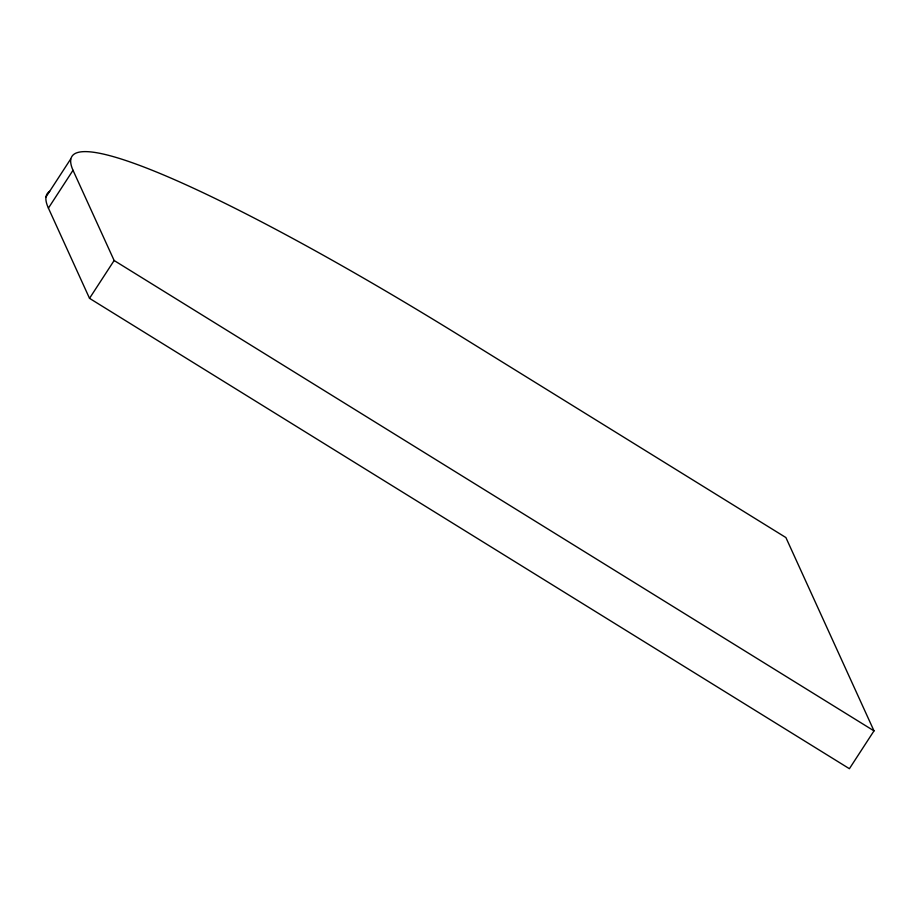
<?xml version="1.0" encoding="UTF-8"?>
<svg xmlns="http://www.w3.org/2000/svg" width="920" height="920" viewBox="0 0 920 920"><rect width="100%" height="100%" fill="white"/><g stroke="black" fill="none" stroke-linecap="round" stroke-linejoin="round"><path stroke-width="1.38" d="M46 196.96L70.599 159.137M48.415 208.127L73.013 170.292A519.409 61.881 33 0 1 460.241 335.972L785.898 537.556L874 730.871L849.401 768.706L89.527 298.344L48.415 208.127A519.409 61.881 33 0 1 49.691 191.314M89.527 298.344L114.137 260.51L73.013 170.292M114.137 260.51L874 730.871"/></g></svg>
